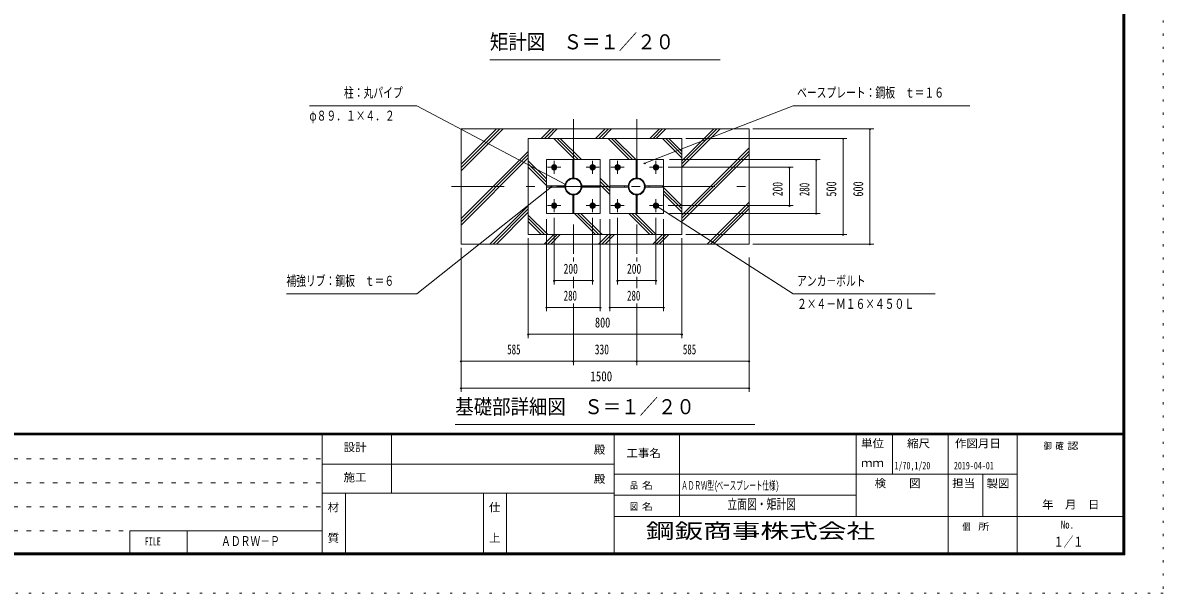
# Model space of a CAD drawing. Units: millimetres, scale not verified, with parts at other scales. Extents: x -31545 to 31552, y -14700 to 14700.
# Drawn here: x 10762 to 31552, y -14700 to -4305 of the extents above; entities that cross this region are included whole.
import ezdxf
from ezdxf.enums import TextEntityAlignment as Align

# ---------------------------------------------------------------- set-up
doc = ezdxf.new("R2010")
doc.units = ezdxf.units.MM
doc.header["$LTSCALE"] = 80
for name, pattern in [('USER1', [3, 1, -2]), ('USER3', [24, 12, -5, 2, -5]), ('USER4', [3, 0.5, -2.5])]:
    doc.linetypes.add(name, pattern=pattern)
doc.layers.add('0-1_0-F1TEXT', color=7, linetype='Continuous')
doc.layers.add('0-E_2-5DIM', color=7, linetype='Continuous')
for name, color, linetype, lineweight in [('0-6_2-02BOLD', 7, 'Continuous', 18), ('0-8_2-22CENTER', 3, 'USER3', 18), ('0-9_2-42THIN', 4, 'Continuous', 18), ('0-A_2-52DIM', 3, 'Continuous', 18), ('0-B_2-62HATCH', 2, 'Continuous', 18), ('0-C_F-F1PAPER', 5, 'Continuous', 18), ('0-D_F-E_J_ADD', 5, 'USER4', 18)]:
    doc.layers.add(name, color=color, linetype=linetype, lineweight=lineweight)
doc.styles.add('ＭＳ ゴシック', font='')
doc.styles.get('ＭＳ ゴシック').set_extended_font_data('MS Gothic')

msp = doc.modelspace()

# ---------------------------------------------------------------- linework, layer by layer
at = {"layer": '0-6_2-02BOLD'}
for p, q in [((18752.24, -6237.1), (24002.24, -6237.1)), ((18752.24, -6237.1), (18752.24, -8337.1)), ((22777.25, -6412.1), (19977.24, -6412.1)), ((22777.25, -6412.1), (22777.25, -8162.1)), ((24002.24, -6237.1), (24002.24, -8337.1)), ((20789.24, -6798.67), (20789.24, -7131.17)), ((21944.25, -6798.67), (21944.25, -7131.17)), ((20432.56, -6907.35), (20415.39, -6937.1)), ((20415.39, -6937.1), (20432.56, -6966.85)), ((20432.56, -6907.35), (20466.92, -6907.35)), ((20432.56, -6966.85), (20466.92, -6966.85)), ((20789.24, -7061.17), (20810.24, -7061.17)), ((21132.56, -6907.35), (21166.92, -6907.35)), ((21166.92, -6907.35), (21184.09, -6937.1)), ((21184.09, -6937.1), (21166.92, -6966.85)), ((21587.57, -6907.35), (21570.39, -6937.1)), ((21570.39, -6937.1), (21587.57, -6966.85)), ((21587.57, -6907.35), (21621.93, -6907.35)), ((21587.57, -6966.85), (21621.93, -6966.85)), ((21944.25, -7061.17), (21965.24, -7061.17)), ((22287.57, -6907.35), (22321.92, -6907.35)), ((22287.57, -6966.85), (22321.92, -6966.85)), ((22321.92, -6907.35), (22339.1, -6937.1)), ((22339.1, -6937.1), (22321.92, -6966.85)), ((20789.24, -7131.17), (20810.24, -7131.17)), ((21944.25, -7131.17), (21965.24, -7131.17)), ((20311.32, -7276.6), (20643.82, -7276.6)), ((20311.32, -7297.59), (20311.32, -7276.6)), ((20311.32, -7297.59), (20643.82, -7297.59)), ((20573.82, -7297.59), (20573.82, -7276.6)), ((20643.82, -7297.59), (20643.82, -7276.6)), ((20789.24, -7775.52), (20789.24, -7443.02)), ((20955.67, -7276.6), (20955.67, -7297.59)), ((21288.17, -7276.6), (20955.67, -7276.6)), ((21288.17, -7297.59), (20955.67, -7297.59)), ((21025.67, -7276.6), (21025.67, -7297.59)), ((21288.17, -7276.6), (21288.17, -7297.59)), ((21466.32, -7276.6), (21798.82, -7276.6)), ((21466.32, -7297.59), (21466.32, -7276.6)), ((21466.32, -7297.59), (21798.82, -7297.59)), ((21728.82, -7297.59), (21728.82, -7276.6)), ((21798.82, -7297.59), (21798.82, -7276.6)), ((21944.25, -7775.52), (21944.25, -7443.02)), ((22110.67, -7276.6), (22110.67, -7297.59)), ((22443.17, -7276.6), (22110.67, -7276.6)), ((22443.17, -7297.59), (22110.67, -7297.59)), ((22180.67, -7276.6), (22180.67, -7297.59)), ((22443.17, -7276.6), (22443.17, -7297.59)), ((20432.56, -7607.34), (20415.39, -7637.1)), ((20415.39, -7637.1), (20432.56, -7666.85)), ((20432.56, -7607.34), (20466.92, -7607.34)), ((20432.56, -7666.85), (20466.92, -7666.85)), ((20810.24, -7513.02), (20789.24, -7513.02)), ((21132.56, -7607.34), (21115.39, -7637.1)), ((21115.39, -7637.1), (21132.56, -7666.85)), ((21132.56, -7666.85), (21166.92, -7666.85)), ((21587.57, -7607.34), (21570.39, -7637.1)), ((21570.39, -7637.1), (21587.57, -7666.85)), ((21587.57, -7666.85), (21621.93, -7666.85)), ((21965.24, -7513.02), (21944.25, -7513.02)), ((22287.57, -7607.34), (22321.92, -7607.34)), ((22321.92, -7607.34), (22339.1, -7637.1)), ((22339.1, -7637.1), (22321.92, -7666.85)), ((20810.24, -7775.52), (20789.24, -7775.52)), ((21965.24, -7775.52), (21944.25, -7775.52)), ((18752.24, -8337.1), (24002.24, -8337.1))]:
    msp.add_line(p, q, dxfattribs=at)
for points in [[(19977.24, -6412.1), (19977.24, -8162.1), (22777.25, -8162.1)], [(20789.24, -6798.67), (20810.24, -6798.67), (20810.24, -7131.17)], [(21944.25, -6798.67), (21965.24, -6798.67), (21965.24, -7131.17)], [(20466.92, -6907.35), (20484.1, -6937.1), (20466.92, -6966.85)], [(21132.56, -6907.35), (21115.39, -6937.1), (21132.56, -6966.85), (21166.92, -6966.85)], [(21621.93, -6907.35), (21639.1, -6937.1), (21621.93, -6966.85)], [(22287.57, -6907.35), (22270.39, -6937.1), (22287.57, -6966.85)], [(20810.24, -7775.52), (20810.24, -7443.02), (20789.24, -7443.02)], [(21965.24, -7775.52), (21965.24, -7443.02), (21944.25, -7443.02)], [(20466.92, -7607.34), (20484.1, -7637.1), (20466.92, -7666.85)], [(21132.56, -7607.34), (21166.92, -7607.34), (21184.09, -7637.1), (21166.92, -7666.85)], [(21587.57, -7607.34), (21621.93, -7607.34), (21639.1, -7637.1), (21621.93, -7666.85)], [(22287.57, -7607.34), (22270.39, -7637.1), (22287.57, -7666.85), (22321.92, -7666.85)]]:
    msp.add_lwpolyline(points, dxfattribs=at)
for points in [[(20309.74, -6797.1), (21289.74, -6797.1), (21289.74, -7777.1), (20309.74, -7777.1)], [(21464.75, -6797.1), (22444.74, -6797.1), (22444.74, -7777.1), (21464.75, -7777.1)]]:
    msp.add_lwpolyline(points, close=True, dxfattribs=at)
for centre, radius in [((20449.75, -6937.1), 49), ((20449.75, -6937.1), 37.62), ((20449.75, -6937.1), 28.88), ((20449.75, -6937.1), 21), ((21149.74, -6937.1), 49), ((21149.74, -6937.1), 37.62), ((21149.74, -6937.1), 28.88), ((21149.74, -6937.1), 21), ((21604.75, -6937.1), 49), ((21604.75, -6937.1), 37.62), ((21604.75, -6937.1), 28.88), ((21604.75, -6937.1), 21), ((22304.74, -6937.1), 49), ((22304.74, -6937.1), 37.62), ((22304.74, -6937.1), 28.88), ((22304.74, -6937.1), 21), ((20799.74, -7287.1), 155.93), ((20799.74, -7287.1), 141.22), ((21954.75, -7287.1), 155.93), ((21954.75, -7287.1), 141.22), ((20449.75, -7637.1), 49), ((20449.75, -7637.1), 37.62), ((20449.75, -7637.1), 28.88), ((20449.75, -7637.1), 21), ((21149.74, -7637.1), 49), ((21149.74, -7637.1), 37.62), ((21149.74, -7637.1), 28.88), ((21149.74, -7637.1), 21), ((21604.75, -7637.1), 49), ((21604.75, -7637.1), 37.62), ((21604.75, -7637.1), 28.88), ((21604.75, -7637.1), 21), ((22304.74, -7637.1), 49), ((22304.74, -7637.1), 37.62), ((22304.74, -7637.1), 28.88), ((22304.74, -7637.1), 21)]:
    msp.add_circle(centre, radius, dxfattribs=at)
at = {"layer": '0-8_2-22CENTER'}
for p, q in [((20799.74, -6062.09), (20799.74, -8512.1)), ((21954.75, -6062.1), (21954.75, -8512.1)), ((20449.75, -6817.59), (20449.75, -7056.6)), ((21149.74, -6817.59), (21149.74, -7056.6)), ((21604.75, -6817.59), (21604.75, -7056.6)), ((22304.74, -6817.59), (22304.74, -7056.6)), ((20330.24, -6937.1), (20569.25, -6937.1)), ((21030.24, -6937.1), (21269.25, -6937.1)), ((21485.24, -6937.1), (21724.25, -6937.1)), ((22185.24, -6937.1), (22424.25, -6937.1)), ((18577.25, -7287.1), (24177.24, -7287.1)), ((20330.24, -7637.1), (20569.25, -7637.1)), ((20449.75, -7517.59), (20449.75, -7756.6)), ((21030.24, -7637.1), (21269.25, -7637.1)), ((21149.74, -7517.59), (21149.74, -7756.6)), ((21485.24, -7637.1), (21724.25, -7637.1)), ((21604.75, -7517.59), (21604.75, -7756.6)), ((22185.24, -7637.1), (22424.25, -7637.1)), ((22304.74, -7517.59), (22304.74, -7756.6))]:
    msp.add_line(p, q, dxfattribs=at)
at = {"layer": '0-9_2-42THIN'}
for centre in [(20449.75, -6937.1), (21149.74, -6937.1), (21604.75, -6937.1), (22304.74, -6937.1), (20449.75, -7637.1), (21149.74, -7637.1), (21604.75, -7637.1), (22304.74, -7637.1)]:
    msp.add_circle(centre, 15.75, dxfattribs=at)
at = {"layer": '0-A_2-52DIM'}
for p, q in [((23477.24, -4977.1), (19277.24, -4977.1)), ((15987.25, -5817.1), (17947.24, -5817.1)), ((17947.24, -5817.1), (20654.9, -7251.66)), ((24807.25, -5817.1), (22099.98, -6860.49)), ((24807.25, -5817.1), (28027.25, -5817.1)), ((22847.24, -6412.1), (25787.24, -6412.1)), ((24072.25, -6237.1), (26277.24, -6237.1)), ((25731.24, -6412.1), (25703.24, -6412.1)), ((25717.24, -6412.1), (25717.24, -8162.1)), ((26221.24, -6237.1), (26193.24, -6237.1)), ((26207.24, -6237.1), (26207.24, -8337.1)), ((22113.98, -6860.49), (22085.98, -6860.49)), ((22549.74, -6797.1), (25297.24, -6797.1)), ((25241.24, -6797.1), (25213.24, -6797.1)), ((25227.24, -6797.1), (25227.24, -7777.1)), ((22529.25, -6937.1), (24807.24, -6937.1)), ((24751.24, -6937.1), (24723.24, -6937.1)), ((24737.24, -6937.1), (24737.24, -7637.1)), ((20668.9, -7251.66), (20640.9, -7251.66)), ((17947.24, -9247.1), (20397.82, -7292.22)), ((20411.82, -7292.22), (20383.82, -7292.22)), ((22325.75, -7643.06), (22297.75, -7643.06)), ((24807.25, -9247.1), (22311.75, -7643.06)), ((22529.25, -7637.1), (24807.24, -7637.1)), ((24751.24, -7637.1), (24723.24, -7637.1)), ((20309.74, -7882.1), (20309.74, -9562.1)), ((20449.75, -7861.6), (20449.75, -9072.1)), ((21149.74, -7861.6), (21149.74, -9072.1)), ((21289.74, -7882.1), (21289.74, -9562.1)), ((21464.75, -7882.1), (21464.75, -9562.1)), ((21604.75, -7861.6), (21604.75, -9072.1)), ((22304.74, -7861.6), (22304.74, -9072.1)), ((22444.74, -7882.1), (22444.74, -9562.1)), ((22549.74, -7777.1), (25297.24, -7777.1)), ((25241.24, -7777.1), (25213.24, -7777.1)), ((19977.24, -8232.1), (19977.24, -10052.1)), ((22777.25, -8232.1), (22777.25, -10052.1)), ((22847.24, -8162.1), (25787.24, -8162.1)), ((25731.24, -8162.1), (25703.24, -8162.1)), ((18752.24, -8407.1), (18752.24, -11032.1)), ((24072.25, -8337.1), (26277.24, -8337.1)), ((26221.24, -8337.1), (26193.24, -8337.1)), ((20799.74, -8582.1), (20799.74, -8654.22)), ((21954.75, -8582.1), (21954.75, -8654.22)), ((24002.24, -8582.1), (24002.24, -11032.1)), ((20799.74, -8932.1), (20799.74, -9142.47)), ((21954.75, -8932.1), (21954.75, -9142.47)), ((20463.75, -9002.1), (20435.75, -9002.1)), ((20449.75, -9002.1), (21149.74, -9002.1)), ((21163.74, -9002.1), (21135.74, -9002.1)), ((21618.75, -9002.1), (21590.75, -9002.1)), ((21604.75, -9002.1), (22304.74, -9002.1)), ((22318.74, -9002.1), (22290.74, -9002.1)), ((15567.24, -9247.1), (17947.24, -9247.1)), ((27397.25, -9247.1), (24807.25, -9247.1)), ((20323.74, -9492.1), (20295.74, -9492.1)), ((21289.74, -9492.1), (20309.74, -9492.1)), ((20799.74, -9422.1), (20799.74, -10542.1)), ((21303.74, -9492.1), (21275.74, -9492.1)), ((21478.75, -9492.1), (21450.75, -9492.1)), ((22444.74, -9492.1), (21464.75, -9492.1)), ((21954.75, -9422.1), (21954.75, -10542.1)), ((22458.74, -9492.1), (22430.74, -9492.1)), ((19991.24, -9982.1), (19963.24, -9982.1)), ((19977.24, -9982.09), (22777.25, -9982.09)), ((22791.25, -9982.1), (22763.25, -9982.1)), ((18766.24, -10472.1), (18738.24, -10472.1)), ((24002.24, -10472.1), (18752.24, -10472.1)), ((20813.74, -10472.1), (20785.74, -10472.1)), ((21968.75, -10472.1), (21940.75, -10472.1)), ((24016.24, -10472.1), (23988.24, -10472.1)), ((18766.24, -10962.1), (18738.24, -10962.1)), ((24002.24, -10962.1), (18752.24, -10962.1)), ((24016.24, -10962.1), (23988.24, -10962.1)), ((24107.24, -11627.1), (18647.24, -11627.1))]:
    msp.add_line(p, q, dxfattribs=at)
for centre in [(25717.24, -6412.1), (26207.24, -6237.1), (22099.98, -6860.49), (25227.24, -6797.1), (24737.24, -6937.1), (20654.9, -7251.66), (20397.82, -7292.22), (22311.75, -7643.06), (24737.24, -7637.1), (25227.24, -7777.1), (25717.24, -8162.1), (26207.24, -8337.1), (20449.75, -9002.1), (21149.74, -9002.1), (21604.75, -9002.1), (22304.74, -9002.1), (20309.74, -9492.1), (21289.74, -9492.1), (21464.75, -9492.1), (22444.74, -9492.1), (19977.24, -9982.1), (22777.25, -9982.1), (18752.24, -10472.1), (20799.74, -10472.1), (21954.75, -10472.1), (24002.24, -10472.1), (18752.24, -10962.1), (24002.24, -10962.1)]:
    msp.add_arc(centre, 14, 180, 0, dxfattribs=at)
at = {"layer": '0-B_2-62HATCH'}
for p, q in [((18752.24, -7001.65), (19516.8, -6237.1)), ((18752.24, -6942.25), (19457.4, -6237.1)), ((18752.24, -6882.85), (19398, -6237.1)), ((20212.95, -6412.1), (20387.95, -6237.1)), ((20272.34, -6412.1), (20447.35, -6237.1)), ((20331.74, -6412.1), (20506.75, -6237.1)), ((20442.85, -6412.1), (20827.85, -6797.1)), ((20502.24, -6412.1), (20887.24, -6797.1)), ((20561.64, -6412.1), (20946.64, -6797.1)), ((21202.9, -6412.1), (21377.9, -6237.1)), ((21262.29, -6412.1), (21437.3, -6237.1)), ((21321.69, -6412.1), (21496.69, -6237.1)), ((21432.8, -6412.1), (21817.8, -6797.1)), ((21492.19, -6412.1), (21877.19, -6797.1)), ((21551.59, -6412.1), (21936.59, -6797.1)), ((22192.85, -6412.1), (22367.85, -6237.1)), ((22252.24, -6412.1), (22427.25, -6237.1)), ((22311.64, -6412.1), (22486.64, -6237.1)), ((22422.75, -6412.1), (22777.25, -6766.6)), ((22482.14, -6412.1), (22777.25, -6707.2)), ((22541.54, -6412.1), (22777.25, -6647.8)), ((22777.25, -6817.65), (23357.8, -6237.1)), ((22777.25, -6877.04), (23417.2, -6237.1)), ((22777.25, -6936.44), (23476.59, -6237.1)), ((18752.24, -7872.8), (19977.24, -6647.8)), ((22777.25, -7807.6), (24002.24, -6582.6)), ((22777.25, -7866.99), (24002.24, -6642)), ((18752.24, -7932.2), (19977.24, -6707.2)), ((18752.24, -7991.6), (19977.24, -6766.6)), ((19977.24, -6817.65), (20309.74, -7150.15)), ((22777.25, -7926.39), (24002.24, -6701.39)), ((19977.24, -6877.05), (20309.74, -7209.55)), ((19977.24, -6936.44), (20309.74, -7268.94)), ((21288.17, -7138.62), (21464.75, -7315.2)), ((21288.17, -7198.02), (21464.75, -7374.6)), ((21288.17, -7257.42), (21464.75, -7434)), ((22444.74, -7305.25), (22777.25, -7637.75)), ((22444.74, -7364.65), (22777.25, -7697.15)), ((22444.74, -7424.05), (22777.25, -7756.55)), ((19277.9, -8337.1), (19977.24, -7637.75)), ((23237.7, -8337.1), (24002.24, -7572.55)), ((23297.09, -8337.1), (24002.24, -7631.94)), ((23356.49, -8337.1), (24002.24, -7691.34)), ((19337.29, -8337.1), (19977.24, -7697.15)), ((19396.69, -8337.1), (19977.24, -7756.55)), ((19977.24, -7807.6), (20331.74, -8162.1)), ((19977.24, -7866.99), (20272.35, -8162.1)), ((20817.9, -7777.1), (21202.9, -8162.1)), ((20877.29, -7777.1), (21262.3, -8162.1)), ((20936.69, -7777.1), (21321.69, -8162.1)), ((21807.85, -7777.1), (22192.85, -8162.1)), ((21867.24, -7777.1), (22252.25, -8162.1)), ((21926.64, -7777.1), (22311.64, -8162.1)), ((19977.24, -7926.39), (20212.95, -8162.1)), ((20267.85, -8337.1), (20442.85, -8162.1)), ((20327.24, -8337.1), (20502.24, -8162.1)), ((20386.64, -8337.1), (20561.64, -8162.1)), ((21257.8, -8337.1), (21432.8, -8162.1)), ((21317.19, -8337.1), (21492.19, -8162.1)), ((21376.59, -8337.1), (21551.59, -8162.1)), ((22247.75, -8337.1), (22422.75, -8162.1)), ((22307.14, -8337.1), (22482.14, -8162.1)), ((22366.54, -8337.1), (22541.54, -8162.1))]:
    msp.add_line(p, q, dxfattribs=at)
at = {"layer": '0-C_F-F1PAPER'}
for p, q in [((30852.36, -14000), (30852.36, 14140)), ((30817.36, -13965), (30817.36, 14105)), ((30831.36, -13979), (30831.36, 14119)), ((30838.36, -13986), (30838.36, 14126)), ((30845.36, -13993), (30845.36, 14133)), ((30817.36, -11781), (-9292.64, -11781)), ((30817.36, -11784.5), (-9292.64, -11784.5)), ((30817.36, -11788), (-9292.64, -11788)), ((30817.36, -11791.5), (-9292.64, -11791.5)), ((30817.36, -11795), (-9292.64, -11795)), ((30817.36, -11798.5), (-9292.64, -11798.5)), ((30817.36, -11802), (-9292.64, -11802)), ((30817.36, -11805.5), (-9292.64, -11805.5)), ((30817.36, -11809), (-9292.64, -11809)), ((30817.36, -11812.5), (-9292.64, -11812.5)), ((30817.36, -11816), (-9292.64, -11816)), ((16222.37, -14000), (16222.37, -11816)), ((17482.37, -12880), (17482.37, -11816)), ((21542.36, -14000), (21542.36, -11816)), ((22732.36, -13300), (22732.36, -11816)), ((25952.37, -13300), (25952.37, -11816)), ((26617.37, -12530), (26617.37, -11816)), ((27632.37, -14000), (27632.37, -11816)), ((28892.36, -14000), (28892.36, -11816)), ((16222.37, -12348), (21542.36, -12348)), ((21542.36, -12530), (28892.36, -12530)), ((28262.36, -13300), (28262.36, -12530)), ((16222.37, -12880), (21542.36, -12880)), ((16642.36, -14000), (16642.36, -12880)), ((19162.36, -14000), (19162.36, -12880)), ((19582.36, -14000), (19582.36, -12880)), ((21542.36, -12915), (25952.37, -12915)), ((21542.36, -13300), (30852.36, -13300)), ((12711.17, -13563.2), (16222.37, -13563.2)), ((12711.17, -13563.2), (12711.17, -14000)), ((13761.17, -13563.2), (13761.17, -14000)), ((-9327.64, -14000), (30852.36, -14000)), ((-9320.64, -13993), (30845.36, -13993)), ((-9313.64, -13986), (30838.36, -13986)), ((-9306.64, -13979), (30831.36, -13979)), ((-9292.64, -13965), (30817.36, -13965))]:
    msp.add_line(p, q, dxfattribs=at)
at = {"layer": '0-C_F-F1PAPER', "color": 6, "linetype": 'USER1'}
for p, q in [((-9327.64, -12252.8), (16222.36, -12252.8)), ((-9327.64, -12689.6), (16222.37, -12689.6)), ((-9327.64, -13126.4), (16222.37, -13126.4)), ((-9327.64, -13563.2), (12711.17, -13563.2))]:
    msp.add_line(p, q, dxfattribs=at)
at = {"layer": '0-C_F-F1PAPER'}
for points in [[(-9324.14, -13996.5), (30848.86, -13996.5), (30848.86, 14136.5)], [(-9317.14, -13989.5), (30841.86, -13989.5), (30841.86, 14129.5)], [(-9310.14, -13982.5), (30834.86, -13982.5), (30834.86, 14122.5)], [(-9303.14, -13975.5), (30827.86, -13975.5), (30827.86, 14115.5)], [(-9299.64, -13972), (30824.36, -13972), (30824.36, 14112)], [(-9296.14, -13968.5), (30820.86, -13968.5), (30820.86, 14108.5)]]:
    msp.add_lwpolyline(points, dxfattribs=at)
at = {"layer": '0-D_F-E_J_ADD'}
for p, q in [((31552.36, 14700), (31552.36, -14700)), ((31552.36, -14700), (-10027.64, -14700))]:
    msp.add_line(p, q, dxfattribs=at)

# ---------------------------------------------------------------- texts
at = {"layer": '0-1_0-F1TEXT', "style": 'ＭＳ ゴシック'}
for s, height, width, p in [('1/70,1/20', 136.8, 0.65, (26654.02, -12483.38)), ('2019-04-01', 136.8, 0.65, (27737.36, -12483.38)), ('ＡＤＲＷ型(', 155, 0.55, (22767.36, -12862.5)), ('ベースプレート仕様)', 155, 0.55, (23410.35, -12862.5)), ('立面図・矩計図', 182.3, 0.7, (23607.36, -13222.63)), ('ＡＤＲＷ－Ｐ', 182.3, 0.7, (14376.59, -13896.73)), ('１／１', 182.3, 0.7, (29557.36, -13908.29))]:
    msp.add_text(s, height=height, dxfattribs=dict(at, width=width)).set_placement(p, align=Align.BOTTOM_LEFT)
at = {"layer": '0-A_2-52DIM', "color": 7, "style": 'ＭＳ ゴシック'}
for s, height, width, p in [('矩計図\u3000Ｓ＝１／２０', 273.5, 0.9, (19277.24, -4869.79)), ('柱：丸パイプ', 182.3, 0.7, (16617.24, -5722.23)), ('ベースプレート：鋼板\u3000ｔ＝１６', 182.3, 0.7, (24877.25, -5722.23)), ('φ８９．１×４．２', 182.3, 0.7, (15987.24, -6142.23)), ('200', 182.3, 0.7, (20621.58, -8932.1)), ('200', 182.3, 0.7, (21776.58, -8932.1)), ('補強リブ：鋼板\u3000ｔ＝６', 182.3, 0.7, (15567.24, -9152.23)), ('アンカ－ボルト', 182.3, 0.7, (24877.25, -9152.23)), ('280', 182.3, 0.65, (20623.42, -9422.1)), ('280', 182.3, 0.65, (21778.42, -9422.1)), ('２×４－Ｍ１６×４５０Ｌ', 182.3, 0.7, (24877.25, -9572.23)), ('800', 182.3, 0.75, (21193.28, -9912.1)), ('585', 182.3, 0.65, (19594.14, -10402.1)), ('330', 182.3, 0.7, (21188.49, -10402.1)), ('585', 182.3, 0.65, (22796.64, -10402.1)), ('1500', 182.3, 0.8, (21109.87, -10892.1)), ('基礎部詳細図\u3000Ｓ＝１／２０', 273.5, 0.9, (18647.24, -11519.79))]:
    msp.add_text(s, height=height, dxfattribs=dict(at, width=width)).set_placement(p, align=Align.BOTTOM_LEFT)
for s, width, p in [('200', 0.7, (24667.24, -7465.26)), ('280', 0.65, (25157.24, -7463.42)), ('500', 0.75, (25647.25, -7472.52)), ('600', 0.75, (26137.25, -7473.1))]:
    msp.add_text(s, height=182.3, rotation=90, dxfattribs=dict(at, width=width)).set_placement(p, align=Align.BOTTOM_LEFT)
at = {"layer": '0-C_F-F1PAPER', "color": 7, "style": 'ＭＳ ゴシック'}
for s, height, width, p in [('設計', 145.9, 1.05, (16610.87, -12157.36)), ('殿', 145.9, 1.05, (21171.36, -12202.1)), ('工事名', 145.9, 1.05, (21766.36, -12265.1)), ('単位', 145.9, 1.05, (26043.36, -12086.6)), ('縮尺', 145.9, 1.05, (26883.36, -12086.6)), ('作図月日', 145.9, 1.05, (27756.82, -12088.03)), ('御 ', 124, 0.85, (29372.22, -12116.2)), ('確 ', 124, 0.85, (29588.36, -12116.2)), ('認', 124, 1.2, (29804.5, -12116.2)), ('ｍｍ', 145.9, 1.05, (26043.36, -12443.6)), ('施工', 145.9, 1.05, (16610.87, -12706.1)), ('殿', 145.9, 1.05, (21171.36, -12734.1)), ('品 ', 124, 0.85, (21831.11, -12834.5)), ('名', 124, 1.2, (22047.25, -12834.5)), ('検\u3000\u3000図', 145.9, 1.05, (26291.86, -12814.6)), ('担当', 145.9, 1.05, (27705.86, -12814.6)), ('製図', 145.9, 1.05, (28330.24, -12818.04)), ('材', 145.9, 1.05, (16320.37, -13252.1)), ('仕', 145.9, 1.05, (19260.36, -13252.1)), ('図 ', 124, 0.85, (21831.11, -13219.5)), ('名', 124, 1.2, (22047.25, -13219.5)), ('\u3000年\u3000月\u3000日', 145.9, 1.05, (29135.6, -13202.3)), ('個  ', 124, 0.85, (27891.36, -13587)), ('所', 124, 1.2, (28179.55, -13587)), ('No.', 145.9, 0.8, (29686.86, -13567.1)), ('FILE', 145.9, 0.7, (12985.91, -13873.7)), ('質', 145.9, 1.05, (16320.37, -13812.1)), ('上', 145.9, 1.05, (19260.36, -13812.1))]:
    msp.add_text(s, height=height, dxfattribs=dict(at, width=width)).set_placement(p, align=Align.BOTTOM_LEFT)
at = {"layer": '0-E_2-5DIM', "style": 'ＭＳ ゴシック', "width": 1.4}
msp.add_text('鋼鈑商事株式会社', height=273.5, dxfattribs=at).set_placement((22120.86, -13783.52), align=Align.BOTTOM_LEFT)

doc.saveas('drawing.dxf')
